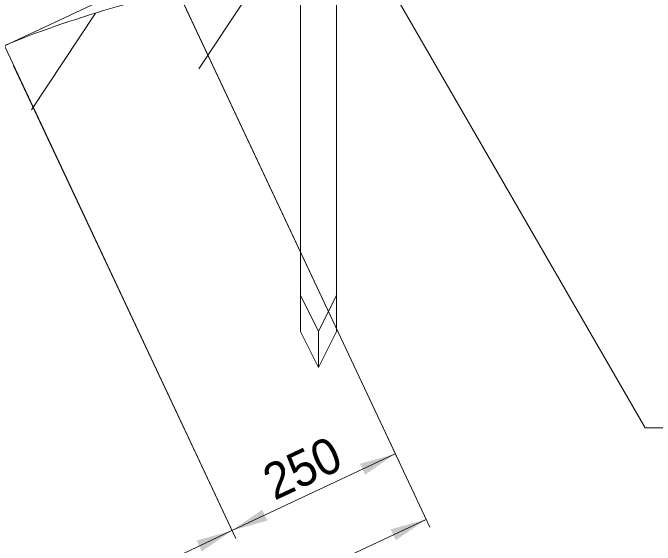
# Model space of a CAD drawing. Units: millimetres at full size, sheet at 1:20; details may follow other scales. Extents: x 200 to 8200, y 200 to 5740.
# Drawn here: x 3823 to 4710, y 1197 to 1932 of the extents above; entities that cross this region are included whole.
import ezdxf
from ezdxf.enums import TextEntityAlignment as Align

# ---------------------------------------------------------------- set-up
doc = ezdxf.new("R2010")
doc.units = ezdxf.units.MM
doc.header["$LTSCALE"] = 20
for name, color, linetype, lineweight in [('ハッチング', 7, 'Continuous', 9), ('一般線', 7, 'Continuous', 20), ('寸法', 7, 'Continuous', 13), ('引出線', 7, 'Continuous', 13), ('角材', 7, 'Continuous', 18), ('角杭', 7, 'Continuous', 18)]:
    doc.layers.add(name, color=color, linetype=linetype, lineweight=lineweight)
doc.styles.add('ＭＳ Ｐゴシック', font='')
doc.styles.get('ＭＳ Ｐゴシック').set_extended_font_data('MS PGothic')

# ---------------------------------------------------------------- blocks, each defined once
blk = doc.blocks.new('filled_arrow')
at = {"color": 0, "linetype": 'Continuous', "lineweight": -2}
blk.add_solid([(7.5, 1.25), (0, 0), (7.5, -1.25)], dxfattribs=at)

msp = doc.modelspace()

# ---------------------------------------------------------------- linework, layer by layer
at = {"layer": 'ハッチング'}
for p, q in [((4176.62, 2000.93), (4080.01, 1855.16)), ((3937.02, 1931.86), (3848.65, 1798.53))]:
    msp.add_line(p, q, dxfattribs=at)
at = {"layer": '一般線'}
msp.add_open_spline([(1645.83, 872.86), (1922.77, 1001.65), (2226.2, 1141.54), (2476.65, 1259.24), (2632.71, 1336.81), (2803.12, 1387.69), (2975.08, 1410.04), (3173.71, 1439.81), (3370.58, 1543.09), (3507.96, 1689.6), (3552.2, 1726.64), (3590.08, 1756.68), (3630.98, 1785.47), (3671.87, 1814.26), (3715.78, 1841.8), (3762.51, 1864.9), (3809.25, 1888), (3858.83, 1906.67), (3909.84, 1923.25), (3960.85, 1939.83), (4013.29, 1954.32), (4065.73, 1968.65), (4118.18, 1982.99), (4170.63, 1997.17), (4216.23, 2015.23), (4261.82, 2033.29), (4300.56, 2055.24), (4351.85, 2075.36), (4403.14, 2095.49), (4466.98, 2113.78), (4521.69, 2138.4), (4576.39, 2163.02), (4621.96, 2193.95), (4663.88, 2226.45), (4705.79, 2258.95), (4744.05, 2293.03), (4785.34, 2323.1), (4826.64, 2353.17), (4870.97, 2379.24), (4919.39, 2398.46), (4967.81, 2417.68), (5020.32, 2430.05), (5071.43, 2441.73), (5122.53, 2453.41), (5172.22, 2464.38), (5217.59, 2479.2), (5262.95, 2494.01), (5304, 2512.66), (5359.33, 2549.25)], degree=3, knots=[0, 0, 0, 0, 1, 1, 1, 2, 2, 2, 3, 3, 3, 4, 4, 4, 5, 5, 5, 6, 6, 6, 7, 7, 7, 8, 8, 8, 9, 9, 9, 10, 10, 10, 11, 11, 11, 12, 12, 12, 13, 13, 13, 14, 14, 14, 15, 15, 15, 16, 16, 16, 16], dxfattribs=at)
at = {"layer": '寸法', "lineweight": 18}
for p, q in [((4049.46, 1965.23), (4356.18, 1312.57)), ((4049.46, 1965.23), (4398.71, 1222.07)), ((3805.07, 1899.5), (4130.69, 1206.61)), ((3823.98, 1859.27), (4130.69, 1206.61)), ((4125.59, 1217.47), (4351.07, 1323.43)), ((2583.52, 382.29), (4393.6, 1232.93)), ((3446.42, 898.3), (4125.59, 1217.47))]:
    msp.add_line(p, q, dxfattribs=at)
at = {"layer": '引出線'}
msp.add_lwpolyline([(4245.65, 2139.45), (4696.17, 1359.14), (5440.74, 1359.14), (5448.74, 1359.14)], dxfattribs=at)
at = {"layer": '角材'}
msp.add_line((2226.2, 1141.54), (5343.71, 2606.6), dxfattribs=at)
at = {"layer": '角杭'}
for p, q in [((4220.05, 1492.45), (4220.05, 2189.45)), ((4270.05, 2189.45), (4270.05, 1492.45)), ((4245.05, 1492.45), (4220.05, 1542.45)), ((4245.05, 1492.45), (4270.05, 1542.45)), ((4245.05, 1442.45), (4220.05, 1492.45)), ((4245.05, 1442.45), (4245.05, 1492.45)), ((4245.05, 1442.45), (4270.05, 1492.45))]:
    msp.add_line(p, q, dxfattribs=at)

# ---------------------------------------------------------------- block references
at = {"layer": '寸法', "lineweight": 18, "xscale": 6.67, "yscale": 6.67}
for p, rotation in [((4351.07, 1323.43), 205.2), ((4125.59, 1217.47), 25.2), ((4393.6, 1232.93), 205.2), ((4125.59, 1217.47), 205.2)]:
    msp.add_blockref('filled_arrow', p, dxfattribs=dict(at, rotation=rotation))

# ---------------------------------------------------------------- texts
at = {"layer": '寸法', "style": 'ＭＳ Ｐゴシック'}
msp.add_text('250', height=49.49, rotation=25.171, dxfattribs=at).set_placement((4222.59, 1303.94), align=Align.MIDDLE_CENTER)

doc.saveas('drawing.dxf')
